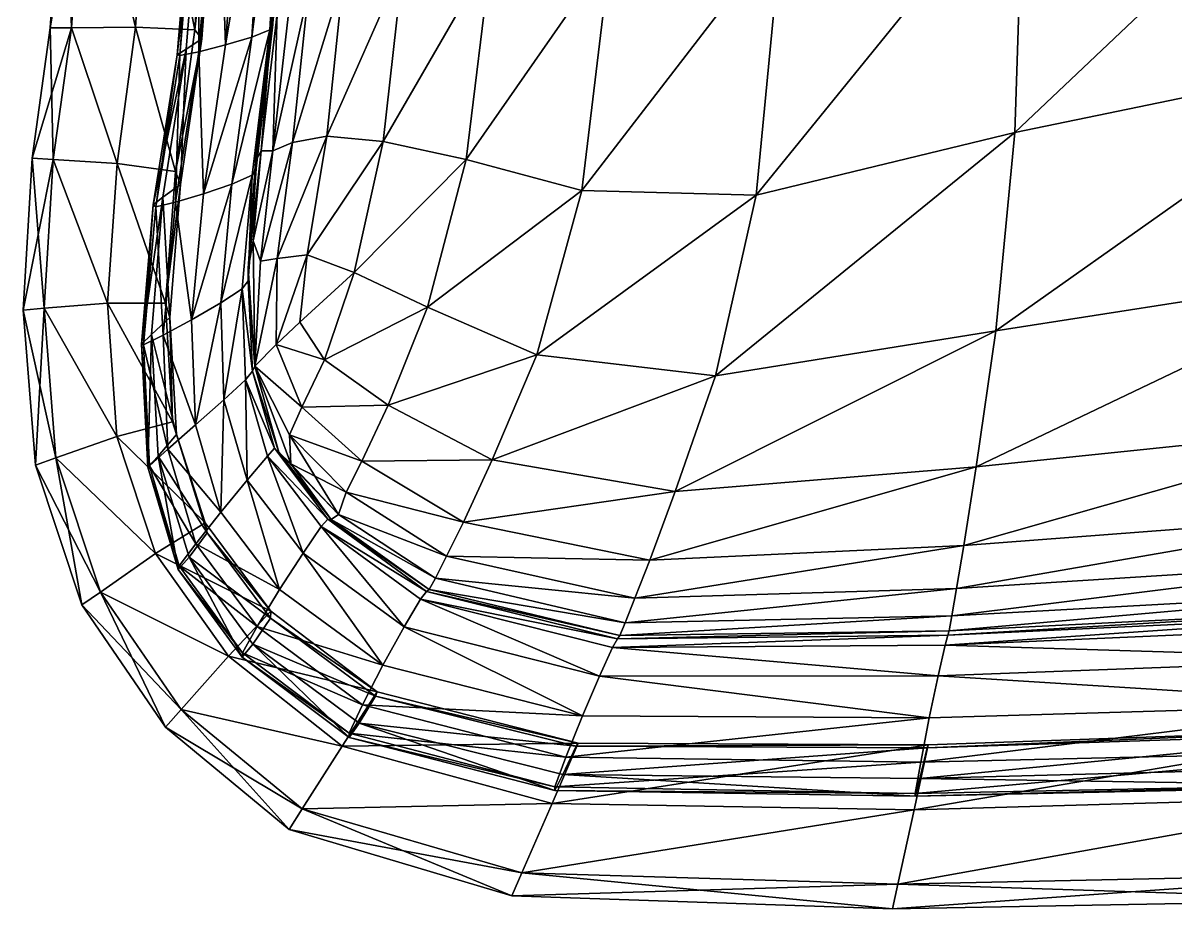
# Model space of a CAD drawing. Header units: centimetres. Extents: x -435 to 435, y -484 to 487.
# Drawn here: x -262.57 to -218.46, y -480.98 to -447.1 of the extents above; entities that cross this region are included whole.
import ezdxf

# ---------------------------------------------------------------- set-up
doc = ezdxf.new("R2010")
doc.units = ezdxf.units.CM
doc.layers.add('fabric', color=7, linetype='Continuous', true_color=0x58b11b)

msp = doc.modelspace()

# ---------------------------------------------------------------- meshes
at = {"layer": 'fabric', "color": 72, "true_color": 0x68bc00}
mesh = msp.add_polyface(dxfattribs=at)
corners = [(-251.644, -445.883, -29.131), (-250.309, -445.311, -28.215), (-249.935, -435.634, -27.531), (-252.375, -446.401, -29.745), (-251.245, -436.536, -28.443), (-251.928, -437.21, -29.035), (-253.008, -451.987, -30.582), (-252.262, -451.674, -29.921), (-250.948, -451.428, -28.979), (-248.025, -444.813, -26.586), (-248.796, -451.632, -27.534), (-244.662, -444.478, -24.785), (-245.609, -452.317, -25.99), (-244.174, -433.248, -23.85), (-247.617, -434.508, -25.804), (-240.091, -444.393, -23.353), (-241.186, -453.511, -24.751), (-233.552, -443.588, -22.208), (-239.489, -431.945, -22.256), (-252.366, -437.65, -29.802), (-252.842, -446.74, -30.471), (-249.935, -435.634, -144.394), (-250.309, -445.311, -143.71), (-251.644, -445.883, -142.794), (-252.262, -451.674, -142.004), (-250.948, -451.428, -142.946), (-253.008, -451.987, -141.343), (-252.374, -446.401, -142.18), (-251.245, -436.536, -143.482), (-251.928, -437.21, -142.89), (-248.025, -444.813, -145.339), (-248.796, -451.632, -144.391), (-247.617, -434.508, -146.121), (-244.174, -433.248, -148.075), (-244.662, -444.478, -147.14), (-245.609, -452.317, -145.935), (-240.091, -444.393, -148.572), (-241.186, -453.51, -147.174), (-239.489, -431.945, -149.669), (-233.552, -443.588, -149.718), (-252.842, -446.739, -141.454), (-252.366, -437.65, -142.123)]
mesh.append_faces([[corners[k] for k in face] for face in [(0, 1, 2), (3, 0, 4), (4, 5, 3), (0, 3, 6), (6, 7, 0), (1, 0, 7), (7, 8, 1), (9, 1, 8), (8, 10, 9), (11, 9, 10), (10, 12, 11), (9, 11, 13), (1, 9, 14), (15, 11, 12), (12, 16, 15), (17, 15, 16), (11, 15, 18), (19, 20, 3), (3, 5, 19), (21, 22, 23), (24, 23, 22), (22, 25, 24), (23, 24, 26), (26, 27, 23), (28, 23, 27), (27, 29, 28), (30, 31, 25), (25, 22, 30), (32, 30, 22), (33, 34, 30), (31, 30, 34), (34, 35, 31), (36, 37, 35), (35, 34, 36), (38, 36, 34), (37, 36, 39), (27, 40, 41), (41, 29, 27)]], dxfattribs={"vtx2": -1, "color": 72})
mesh = msp.add_polyface(dxfattribs=at)
corners = [(-191.067, -446.944, -21.834), (-210.481, -448.369, -22.374), (-210.301, -456.52, -24.623), (-190.521, -455.41, -24.237), (-210.223, -462.428, -26.559), (-225.347, -458.876, -25.095), (-224.629, -451.29, -22.998), (-226.107, -464.069, -26.924), (-191.752, -436.332, -19.725), (-210.84, -438.235, -20.457), (-224.288, -441.095, -21.263), (-190.116, -461.551, -26.283), (-210.172, -465.832, -27.541), (-226.579, -467.084, -27.859), (-226.856, -468.72, -28.456), (-210.14, -467.661, -28.165), (-227.036, -469.774, -29.274), (-210.12, -468.843, -29.029), (-227.14, -470.341, -29.703), (-210.112, -469.489, -29.5), (-227.291, -470.89, -28.192), (-210.135, -470.14, -28.002), (-210.115, -469.71, -28.943), (-227.188, -470.514, -29.133), (-210.223, -462.427, -145.366), (-210.301, -456.52, -147.302), (-190.521, -455.41, -147.688), (-210.481, -448.369, -149.551), (-191.067, -446.944, -150.091), (-225.347, -458.876, -146.831), (-224.629, -451.29, -148.927), (-226.107, -464.068, -145.001), (-210.84, -438.235, -151.468), (-191.752, -436.332, -152.2), (-224.288, -441.094, -150.662), (-210.172, -465.832, -144.384), (-190.116, -461.551, -145.643), (-226.579, -467.084, -144.067), (-226.856, -468.719, -143.469), (-210.14, -467.661, -143.76), (-227.036, -469.774, -142.651), (-210.12, -468.843, -142.896), (-210.112, -469.489, -142.425), (-227.14, -470.341, -142.222), (-210.115, -469.71, -142.982), (-227.188, -470.514, -142.792), (-210.135, -470.14, -143.923), (-227.291, -470.889, -143.734)]
mesh.append_faces([[corners[k] for k in face] for face in [(0, 1, 2), (3, 2, 4), (5, 2, 1), (1, 6, 5), (2, 5, 7), (7, 4, 2), (8, 9, 1), (9, 10, 6), (6, 1, 9), (11, 4, 12), (13, 12, 4), (4, 7, 13), (12, 13, 14), (14, 15, 12), (16, 17, 15), (15, 14, 16), (18, 19, 17), (20, 21, 22), (23, 22, 19), (24, 25, 26), (25, 27, 28), (29, 30, 27), (27, 25, 29), (31, 29, 25), (25, 24, 31), (27, 32, 33), (30, 34, 32), (32, 27, 30), (35, 24, 36), (37, 31, 24), (24, 35, 37), (38, 37, 35), (35, 39, 38), (40, 38, 39), (39, 41, 40), (41, 42, 43), (42, 44, 45), (44, 46, 47)]], dxfattribs={"vtx2": -1, "color": 72})
mesh = msp.add_polyface(dxfattribs=at)
corners = [(-253.821, -447.64, -28.579), (-253.124, -447.362, -29.309), (-252.61, -438.25, -28.692), (-253.24, -438.502, -27.974), (-254.82, -447.937, -28.451), (-254.582, -453.262, -29.261), (-253.806, -452.913, -29.985), (-252.842, -446.74, -30.471), (-253.454, -451.982, -31.185), (-253.008, -451.987, -30.582), (-252.375, -446.401, -29.745), (-252.366, -437.65, -29.802), (-252.56, -437.921, -30.183), (-253.052, -446.968, -30.802), (-253.67, -452.39, -31.457), (-253.006, -447.157, -30.233), (-252.512, -438.089, -29.621), (-253.644, -452.661, -30.887), (-253.821, -447.64, -143.346), (-253.24, -438.501, -143.951), (-252.61, -438.25, -143.233), (-253.124, -447.362, -142.616), (-254.582, -453.262, -142.664), (-253.806, -452.913, -141.94), (-254.82, -447.936, -143.474), (-252.842, -446.739, -141.454), (-252.374, -446.401, -142.18), (-253.008, -451.987, -141.343), (-253.454, -451.982, -140.741), (-253.052, -446.968, -141.123), (-253.67, -452.39, -140.468), (-252.56, -437.921, -141.742), (-252.366, -437.65, -142.123), (-253.006, -447.157, -141.692), (-252.512, -438.089, -142.304), (-253.644, -452.661, -141.038)]
mesh.append_faces([[corners[k] for k in face] for face in [(0, 1, 2), (2, 3, 0), (4, 0, 3), (1, 0, 5), (5, 6, 1), (7, 8, 9), (9, 10, 7), (7, 11, 12), (12, 13, 7), (8, 7, 13), (13, 14, 8), (15, 16, 2), (2, 1, 15), (17, 15, 1), (1, 6, 17), (15, 17, 14), (14, 13, 15), (16, 15, 13), (13, 12, 16), (18, 19, 20), (20, 21, 18), (22, 18, 21), (21, 23, 22), (19, 18, 24), (25, 26, 27), (27, 28, 25), (29, 25, 28), (28, 30, 29), (25, 29, 31), (31, 32, 25), (33, 21, 20), (20, 34, 33), (29, 33, 34), (34, 31, 29), (33, 29, 30), (30, 35, 33), (21, 33, 35), (35, 23, 21)]], dxfattribs={"vtx2": -1, "color": 72})
mesh = msp.add_polyface(dxfattribs=at)
corners = [(-257.704, -438.879, -41.076), (-258.262, -447.26, -41.36), (-255.996, -447.36, -36.668), (-255.407, -438.644, -36.177), (-260.159, -439.213, -55.521), (-260.709, -447.279, -55.591), (-255.128, -439.065, -28.792), (-255.843, -448.198, -29.334), (-254.82, -447.937, -28.451), (-254.16, -438.791, -27.872), (-255.82, -439.251, -30.352), (-256.565, -448.348, -30.863), (-253.24, -438.502, -27.974), (-255.727, -447.709, -34.912), (-256.327, -448.097, -34.208), (-255.593, -439.136, -33.696), (-255.065, -438.828, -34.374), (-255.91, -439.276, -32.171), (-256.666, -448.312, -32.673), (-258.262, -447.26, -130.565), (-260.709, -447.279, -116.334), (-260.159, -439.212, -116.404), (-257.704, -438.879, -130.85), (-255.996, -447.36, -135.257), (-255.407, -438.644, -135.749), (-255.843, -448.198, -142.591), (-256.565, -448.348, -141.062), (-255.82, -439.251, -141.573), (-255.128, -439.065, -143.133), (-254.82, -447.936, -143.474), (-254.16, -438.791, -144.053), (-253.24, -438.501, -143.951), (-255.065, -438.827, -137.551), (-255.727, -447.709, -137.014), (-255.593, -439.136, -138.229), (-256.327, -448.097, -137.717), (-256.666, -448.312, -139.252), (-255.91, -439.276, -139.754), (-261.525, -447.285, -85.963), (-260.977, -439.324, -85.963)]
mesh.append_faces([[corners[k] for k in face] for face in [(0, 1, 2), (2, 3, 0), (1, 0, 4), (4, 5, 1), (6, 7, 8), (8, 9, 6), (7, 6, 10), (10, 11, 7), (12, 9, 8), (13, 14, 15), (15, 16, 13), (2, 13, 16), (16, 3, 2), (17, 18, 11), (11, 10, 17), (18, 17, 15), (15, 14, 18), (19, 20, 21), (21, 22, 19), (23, 19, 22), (22, 24, 23), (25, 26, 27), (27, 28, 25), (29, 25, 28), (28, 30, 29), (29, 30, 31), (32, 33, 23), (23, 24, 32), (33, 32, 34), (34, 35, 33), (36, 35, 34), (34, 37, 36), (26, 36, 37), (37, 27, 26), (38, 5, 4), (4, 39, 38), (20, 38, 39), (39, 21, 20)]], dxfattribs={"vtx2": -1, "color": 72})
mesh = msp.add_polyface(dxfattribs=at)
corners = [(-236.076, -460.593, -25.713), (-225.347, -458.876, -25.095), (-224.629, -451.29, -22.998), (-234.526, -453.68, -23.77), (-237.623, -465.016, -27.435), (-226.107, -464.069, -26.924), (-224.288, -441.095, -21.263), (-233.552, -443.588, -22.208), (-241.186, -453.511, -24.751), (-238.588, -467.637, -28.338), (-226.579, -467.084, -27.859), (-239.16, -469.096, -28.922), (-226.856, -468.72, -28.456), (-239.529, -470.034, -29.69), (-227.036, -469.774, -29.274), (-239.737, -470.527, -30.068), (-227.14, -470.341, -29.703), (-210.12, -468.843, -29.029), (-210.115, -469.71, -28.943), (-227.188, -470.514, -29.133), (-227.291, -470.89, -28.192), (-210.112, -469.489, -29.5), (-239.827, -470.651, -29.484), (-225.347, -458.876, -146.831), (-226.107, -464.068, -145.001), (-237.623, -465.016, -144.49), (-236.076, -460.593, -146.213), (-224.629, -451.29, -148.927), (-234.526, -453.679, -148.155), (-224.288, -441.094, -150.662), (-233.552, -443.588, -149.718), (-241.186, -453.51, -147.174), (-226.579, -467.084, -144.067), (-226.856, -468.719, -143.469), (-239.16, -469.096, -143.003), (-238.588, -467.637, -143.587), (-227.14, -470.341, -142.222), (-227.036, -469.774, -142.651), (-210.12, -468.843, -142.896), (-239.737, -470.527, -141.857), (-239.529, -470.034, -142.235), (-227.188, -470.514, -142.792), (-239.827, -470.651, -142.442), (-210.112, -469.489, -142.425), (-227.291, -470.889, -143.734), (-210.115, -469.71, -142.982)]
mesh.append_faces([[corners[k] for k in face] for face in [(0, 1, 2), (2, 3, 0), (1, 0, 4), (4, 5, 1), (6, 7, 3), (3, 2, 6), (8, 3, 7), (9, 10, 5), (5, 4, 9), (10, 9, 11), (11, 12, 10), (13, 14, 12), (12, 11, 13), (14, 13, 15), (15, 16, 14), (17, 14, 16), (18, 19, 20), (21, 16, 19), (22, 19, 16), (23, 24, 25), (25, 26, 23), (27, 23, 26), (26, 28, 27), (29, 27, 28), (28, 30, 29), (30, 28, 31), (32, 33, 34), (34, 35, 32), (24, 32, 35), (35, 25, 24), (36, 37, 38), (37, 36, 39), (39, 40, 37), (33, 37, 40), (40, 34, 33), (36, 41, 42), (41, 36, 43), (44, 41, 45)]], dxfattribs={"vtx2": -1, "color": 72})
mesh = msp.add_polyface(dxfattribs=at)
corners = [(-258.262, -447.26, -41.36), (-258.969, -452.473, -41.701), (-256.735, -452.776, -37.254), (-255.996, -447.36, -36.668), (-260.709, -447.279, -55.591), (-261.409, -452.318, -55.681), (-255.843, -448.198, -29.334), (-256.739, -453.954, -29.984), (-255.664, -453.634, -29.124), (-254.82, -447.937, -28.451), (-256.565, -448.348, -30.863), (-257.489, -454.128, -31.495), (-253.821, -447.64, -28.579), (-254.582, -453.262, -29.261), (-255.727, -447.709, -34.912), (-256.541, -453.273, -35.573), (-256.327, -448.097, -34.208), (-257.217, -453.766, -34.858), (-256.666, -448.312, -32.673), (-257.59, -454.058, -33.309), (-258.262, -447.26, -130.565), (-255.996, -447.36, -135.257), (-256.735, -452.776, -134.672), (-258.969, -452.473, -130.225), (-260.709, -447.279, -116.334), (-261.409, -452.318, -116.244), (-255.843, -448.198, -142.591), (-254.82, -447.936, -143.474), (-255.664, -453.634, -142.801), (-256.739, -453.954, -141.941), (-256.565, -448.348, -141.062), (-257.489, -454.127, -140.43), (-253.821, -447.64, -143.346), (-254.582, -453.262, -142.664), (-255.727, -447.709, -137.014), (-256.541, -453.273, -136.352), (-256.327, -448.097, -137.717), (-257.217, -453.766, -137.067), (-256.666, -448.312, -139.252), (-257.59, -454.058, -138.616), (-261.525, -447.285, -85.963), (-262.222, -452.266, -85.963)]
mesh.append_faces([[corners[k] for k in face] for face in [(0, 1, 2), (2, 3, 0), (1, 0, 4), (4, 5, 1), (6, 7, 8), (8, 9, 6), (7, 6, 10), (10, 11, 7), (12, 9, 8), (8, 13, 12), (14, 3, 2), (2, 15, 14), (16, 14, 15), (15, 17, 16), (11, 10, 18), (19, 18, 16), (16, 17, 19), (20, 21, 22), (22, 23, 20), (24, 20, 23), (23, 25, 24), (26, 27, 28), (28, 29, 26), (30, 26, 29), (29, 31, 30), (32, 33, 28), (28, 27, 32), (34, 35, 22), (22, 21, 34), (35, 34, 36), (36, 37, 35), (38, 30, 31), (36, 38, 39), (39, 37, 36), (40, 24, 25), (25, 41, 40), (4, 40, 41), (41, 5, 4)]], dxfattribs={"vtx2": -1, "color": 72})
mesh = msp.add_polyface(dxfattribs=at)
corners = [(-258.969, -452.473, -41.701), (-259.334, -457.814, -42.03), (-257.122, -457.819, -37.819), (-256.735, -452.776, -37.254), (-261.409, -452.318, -55.681), (-261.759, -458.01, -55.776), (-256.119, -458.447, -29.748), (-255.664, -453.634, -29.124), (-256.739, -453.954, -29.984), (-257.208, -459.035, -30.617), (-257.489, -454.128, -31.495), (-255.007, -457.807, -29.862), (-254.183, -457.264, -30.548), (-253.806, -452.913, -29.985), (-254.582, -453.262, -29.261), (-256.951, -458.356, -36.24), (-257.649, -459.013, -35.543), (-257.217, -453.766, -34.858), (-256.541, -453.273, -35.573), (-257.954, -459.402, -32.137), (-257.59, -454.058, -33.309), (-258.042, -459.378, -33.977), (-256.666, -448.312, -32.673), (-259.334, -457.814, -129.896), (-261.759, -458.01, -116.149), (-261.409, -452.318, -116.244), (-258.969, -452.473, -130.225), (-257.122, -457.819, -134.106), (-256.735, -452.776, -134.672), (-257.489, -454.127, -140.43), (-256.739, -453.954, -141.941), (-257.208, -459.035, -141.308), (-255.664, -453.634, -142.801), (-256.119, -458.447, -142.177), (-255.007, -457.807, -142.064), (-254.582, -453.262, -142.664), (-253.806, -452.913, -141.94), (-254.183, -457.264, -141.377), (-256.541, -453.273, -136.352), (-256.951, -458.356, -135.685), (-257.217, -453.766, -137.067), (-257.649, -459.013, -136.382), (-257.59, -454.058, -138.616), (-258.042, -459.378, -137.948), (-257.954, -459.402, -139.788), (-256.666, -448.312, -139.252), (-262.567, -458.075, -85.963), (-262.222, -452.266, -85.963)]
mesh.append_faces([[corners[k] for k in face] for face in [(0, 1, 2), (2, 3, 0), (1, 0, 4), (4, 5, 1), (6, 7, 8), (9, 8, 10), (11, 12, 13), (13, 14, 11), (6, 11, 14), (14, 7, 6), (15, 16, 17), (17, 18, 15), (2, 15, 18), (18, 3, 2), (19, 10, 20), (21, 20, 17), (22, 20, 10), (23, 24, 25), (25, 26, 23), (27, 23, 26), (26, 28, 27), (29, 30, 31), (30, 32, 33), (34, 35, 36), (36, 37, 34), (35, 34, 33), (33, 32, 35), (38, 39, 27), (27, 28, 38), (39, 38, 40), (40, 41, 39), (40, 42, 43), (42, 29, 44), (29, 42, 45), (46, 5, 4), (4, 47, 46), (24, 46, 47), (47, 25, 24)]], dxfattribs={"vtx2": -1, "color": 72})
mesh = msp.add_polyface(dxfattribs=at)
corners = [(-252.843, -456.104, -30.685), (-251.696, -455.971, -29.689), (-250.948, -451.428, -28.979), (-252.262, -451.674, -29.921), (-252.889, -459.399, -31.051), (-251.983, -458.541, -30.191), (-249.903, -456.641, -28.6), (-251.039, -459.98, -29.674), (-247.096, -457.963, -27.516), (-248.601, -461.711, -28.943), (-245.609, -452.317, -25.99), (-248.796, -451.632, -27.534), (-242.906, -459.784, -26.537), (-236.076, -460.593, -25.713), (-234.526, -453.68, -23.77), (-241.186, -453.511, -24.751), (-251.902, -461.789, -30.649), (-252.843, -456.103, -141.241), (-252.262, -451.674, -142.004), (-250.948, -451.428, -142.946), (-251.696, -455.971, -142.236), (-252.889, -459.399, -140.875), (-251.983, -458.541, -141.734), (-249.903, -456.641, -143.325), (-251.039, -459.98, -142.251), (-248.796, -451.632, -144.391), (-245.609, -452.317, -145.935), (-247.096, -457.963, -144.409), (-248.601, -461.711, -142.982), (-242.906, -459.784, -145.389), (-241.186, -453.51, -147.174), (-234.526, -453.679, -148.155), (-236.076, -460.593, -146.213), (-251.902, -461.789, -141.276)]
mesh.append_faces([[corners[k] for k in face] for face in [(0, 1, 2), (2, 3, 0), (4, 5, 1), (6, 1, 5), (5, 7, 6), (8, 6, 7), (7, 9, 8), (6, 8, 10), (10, 11, 6), (1, 6, 11), (11, 2, 1), (12, 8, 9), (12, 13, 14), (14, 15, 12), (8, 12, 15), (15, 10, 8), (4, 16, 7), (7, 5, 4), (17, 18, 19), (19, 20, 17), (21, 17, 20), (20, 22, 21), (23, 24, 22), (22, 20, 23), (25, 23, 20), (20, 19, 25), (23, 25, 26), (26, 27, 23), (24, 23, 27), (27, 28, 24), (28, 27, 29), (30, 29, 27), (27, 26, 30), (29, 30, 31), (31, 32, 29), (24, 33, 21), (21, 22, 24), (33, 24, 28)]], dxfattribs={"vtx2": -1, "color": 72})
mesh = msp.add_polyface(dxfattribs=at)
corners = [(-253.487, -456.204, -31.423), (-252.843, -456.104, -30.685), (-252.262, -451.674, -29.921), (-253.008, -451.987, -30.582), (-253.699, -460.217, -32.174), (-252.889, -459.399, -31.051), (-251.696, -455.971, -29.689), (-253.769, -455.435, -31.743), (-253.454, -451.982, -31.185), (-253.951, -456.494, -31.953), (-253.67, -452.39, -31.457), (-251.902, -461.789, -30.649), (-253.96, -456.965, -31.4), (-253.644, -452.661, -30.887), (-253.806, -452.913, -29.985), (-254.183, -457.264, -30.548), (-253.783, -460.417, -31.596), (-252.843, -456.103, -141.241), (-252.889, -459.399, -140.875), (-253.699, -460.217, -139.751), (-253.487, -456.203, -140.502), (-252.262, -451.674, -142.004), (-253.008, -451.987, -141.343), (-253.769, -455.434, -140.182), (-253.951, -456.494, -139.973), (-253.454, -451.982, -140.741), (-253.67, -452.39, -140.468), (-251.902, -461.789, -141.276), (-253.96, -456.965, -140.525), (-254.183, -457.264, -141.377), (-253.806, -452.913, -141.94), (-253.644, -452.661, -141.038), (-253.783, -460.416, -140.33), (-254.054, -460.74, -141.15)]
mesh.append_faces([[corners[k] for k in face] for face in [(0, 1, 2), (2, 3, 0), (1, 0, 4), (4, 5, 1), (6, 1, 5), (7, 0, 3), (3, 8, 7), (9, 7, 8), (8, 10, 9), (7, 9, 4), (4, 0, 7), (11, 5, 4), (12, 13, 14), (14, 15, 12), (16, 12, 15), (12, 16, 4), (4, 9, 12), (13, 12, 9), (9, 10, 13), (17, 18, 19), (19, 20, 17), (21, 17, 20), (20, 22, 21), (23, 20, 19), (19, 24, 23), (25, 23, 24), (24, 26, 25), (23, 25, 22), (22, 20, 23), (19, 18, 27), (28, 29, 30), (30, 31, 28), (24, 28, 31), (31, 26, 24), (28, 24, 19), (19, 32, 28), (29, 28, 32), (32, 33, 29)]], dxfattribs={"vtx2": -1, "color": 72})
mesh = msp.add_polyface(dxfattribs=at)
corners = [(-259.334, -457.814, -42.03), (-258.973, -462.912, -42.202), (-256.847, -462.346, -38.109), (-257.122, -457.819, -37.819), (-261.759, -458.01, -55.776), (-255.97, -462.472, -30.037), (-256.119, -458.447, -29.748), (-257.208, -459.035, -30.617), (-256.739, -453.954, -29.984), (-257.489, -454.128, -31.495), (-257.954, -459.402, -32.137), (-257.022, -463.402, -30.922), (-255.007, -457.807, -29.862), (-254.882, -461.505, -30.122), (-254.183, -457.264, -30.548), (-254.055, -460.74, -30.775), (-256.951, -458.356, -36.24), (-257.649, -459.013, -35.543), (-256.698, -462.838, -36.592), (-257.734, -464.028, -32.458), (-258.042, -459.378, -33.977), (-257.59, -454.058, -33.309), (-257.217, -453.766, -34.858), (-257.797, -464.085, -34.327), (-253.783, -460.417, -31.596), (-259.334, -457.814, -129.896), (-257.122, -457.819, -134.106), (-256.847, -462.346, -133.816), (-258.973, -462.912, -129.723), (-261.759, -458.01, -116.149), (-257.208, -459.035, -141.308), (-256.119, -458.447, -142.177), (-255.97, -462.472, -141.888), (-257.954, -459.402, -139.788), (-257.022, -463.401, -141.003), (-257.489, -454.127, -140.43), (-256.739, -453.954, -141.941), (-254.882, -461.505, -141.803), (-255.007, -457.807, -142.064), (-254.183, -457.264, -141.377), (-254.054, -460.74, -141.15), (-256.951, -458.356, -135.685), (-256.698, -462.838, -135.334), (-257.649, -459.013, -136.382), (-258.042, -459.378, -137.948), (-257.734, -464.028, -139.467), (-257.797, -464.085, -137.598), (-257.217, -453.766, -137.067), (-257.59, -454.058, -138.616), (-262.567, -458.075, -85.963), (-261.309, -463.732, -116.093), (-262.087, -464.006, -85.963)]
mesh.append_faces([[corners[k] for k in face] for face in [(0, 1, 2), (2, 3, 0), (1, 0, 4), (5, 6, 7), (8, 7, 6), (9, 10, 7), (11, 7, 10), (12, 6, 5), (5, 13, 12), (14, 12, 13), (13, 15, 14), (16, 3, 2), (17, 16, 18), (19, 10, 20), (21, 20, 10), (22, 17, 20), (23, 20, 17), (14, 15, 24), (25, 26, 27), (27, 28, 25), (29, 25, 28), (30, 31, 32), (33, 30, 34), (30, 33, 35), (31, 30, 36), (37, 38, 39), (39, 40, 37), (38, 37, 32), (32, 31, 38), (27, 26, 41), (42, 41, 43), (44, 33, 45), (43, 44, 46), (44, 43, 47), (33, 44, 48), (49, 29, 50), (4, 49, 51)]], dxfattribs={"vtx2": -1, "color": 72})
mesh = msp.add_polyface(dxfattribs=at)
corners = [(-261.759, -458.01, -55.776), (-261.309, -463.732, -55.832), (-258.973, -462.912, -42.202), (-257.501, -467.391, -42.074), (-255.601, -466.213, -37.871), (-256.847, -462.346, -38.109), (-257.208, -459.035, -30.617), (-257.022, -463.402, -30.922), (-255.97, -462.472, -30.037), (-257.954, -459.402, -32.137), (-257.734, -464.028, -32.458), (-255.959, -467.017, -30.588), (-254.996, -465.808, -29.704), (-257.392, -463.66, -35.91), (-256.698, -462.838, -36.592), (-255.523, -466.598, -36.306), (-256.951, -458.356, -36.24), (-257.649, -459.013, -35.543), (-258.042, -459.378, -33.977), (-257.797, -464.085, -34.327), (-256.598, -467.862, -32.126), (-256.629, -467.992, -34.007), (-258.973, -462.912, -129.723), (-261.309, -463.732, -116.093), (-261.759, -458.01, -116.149), (-257.501, -467.391, -129.852), (-255.601, -466.213, -134.055), (-256.847, -462.346, -133.816), (-255.97, -462.472, -141.888), (-257.022, -463.401, -141.003), (-257.208, -459.035, -141.308), (-257.734, -464.028, -139.467), (-257.954, -459.402, -139.788), (-255.959, -467.017, -141.337), (-254.996, -465.807, -142.221), (-256.698, -462.838, -135.334), (-255.523, -466.598, -135.619), (-257.392, -463.66, -136.015), (-256.951, -458.356, -135.685), (-257.649, -459.013, -136.382), (-257.797, -464.085, -137.598), (-258.042, -459.378, -137.948), (-256.628, -467.992, -137.918), (-256.598, -467.862, -139.799), (-262.087, -464.006, -85.963), (-262.567, -458.075, -85.963), (-260.312, -469.35, -85.963), (-259.609, -468.86, -116.118)]
mesh.append_faces([[corners[k] for k in face] for face in [(0, 1, 2), (2, 3, 4), (4, 5, 2), (3, 2, 1), (6, 7, 8), (9, 10, 7), (7, 11, 12), (12, 8, 7), (11, 7, 10), (13, 14, 15), (14, 5, 4), (5, 14, 16), (14, 13, 17), (18, 19, 10), (17, 13, 19), (20, 10, 19), (21, 19, 13), (22, 23, 24), (23, 22, 25), (26, 25, 22), (22, 27, 26), (28, 29, 30), (29, 31, 32), (31, 29, 33), (34, 33, 29), (29, 28, 34), (26, 27, 35), (36, 35, 37), (38, 35, 27), (39, 37, 35), (31, 40, 41), (40, 37, 39), (37, 40, 42), (40, 31, 43), (23, 44, 45), (44, 1, 0), (1, 44, 46), (44, 23, 47)]], dxfattribs={"vtx2": -1, "color": 72})
mesh = msp.add_polyface(dxfattribs=at)
corners = [(-252.776, -463.513, -31.866), (-250.785, -466.08, -31.32), (-250.5, -465.897, -31.064), (-252.328, -463.952, -31.653), (-250.203, -465.037, -30.485), (-246.792, -468.333, -30.348), (-247.029, -468.762, -30.664), (-246.371, -467.494, -29.635), (-247.991, -470.188, -28.44), (-247.366, -469.13, -29.127), (-251.16, -466.357, -29.805), (-251.857, -467.372, -29.126), (-248.799, -471.656, -28.358), (-252.754, -468.765, -29.045), (-249.603, -463.856, -29.856), (-251.902, -461.789, -30.649), (-252.371, -462.851, -31.363), (-248.601, -461.711, -28.943), (-251.039, -459.98, -29.674), (-245.714, -466.183, -29.044), (-247.133, -468.841, -30.063), (-250.904, -466.079, -30.718), (-252.371, -462.851, -140.562), (-250.203, -465.037, -141.44), (-250.5, -465.897, -140.861), (-252.328, -463.951, -140.272), (-250.785, -466.08, -140.605), (-246.792, -468.333, -141.577), (-247.029, -468.762, -141.261), (-246.371, -467.494, -142.29), (-247.991, -470.188, -143.486), (-251.857, -467.372, -142.799), (-251.16, -466.356, -142.12), (-247.366, -469.129, -142.798), (-248.799, -471.656, -143.568), (-252.754, -468.765, -142.88), (-248.601, -461.711, -142.982), (-249.603, -463.856, -142.07), (-251.902, -461.789, -141.276), (-245.714, -466.183, -142.881), (-250.904, -466.079, -141.207), (-252.943, -463.363, -140.626), (-247.133, -468.841, -141.863)]
mesh.append_faces([[corners[k] for k in face] for face in [(0, 1, 2), (3, 2, 4), (5, 2, 1), (1, 6, 5), (2, 5, 7), (7, 4, 2), (8, 9, 10), (10, 11, 8), (12, 8, 11), (11, 13, 12), (14, 15, 16), (16, 4, 14), (15, 14, 17), (17, 18, 15), (19, 14, 4), (20, 21, 10), (10, 9, 20), (21, 20, 6), (6, 1, 21), (22, 23, 24), (25, 24, 26), (27, 28, 26), (26, 24, 27), (29, 27, 24), (24, 23, 29), (30, 31, 32), (32, 33, 30), (31, 30, 34), (34, 35, 31), (36, 37, 38), (22, 38, 37), (37, 23, 22), (23, 37, 39), (26, 40, 41), (42, 33, 32), (32, 40, 42), (28, 42, 40), (40, 26, 28)]], dxfattribs={"vtx2": -1, "color": 72})
mesh = msp.add_polyface(dxfattribs=at)
corners = [(-248.601, -461.711, -28.943), (-244.624, -463.81, -28.153), (-242.906, -459.784, -26.537), (-236.076, -460.593, -25.713), (-237.623, -465.016, -27.435), (-239.529, -470.034, -29.69), (-246.792, -468.333, -30.348), (-247.029, -468.762, -30.664), (-239.737, -470.527, -30.068), (-239.16, -469.096, -28.922), (-246.371, -467.494, -29.635), (-247.366, -469.13, -29.127), (-247.991, -470.188, -28.44), (-240.517, -472.073, -27.855), (-250.203, -465.037, -30.485), (-245.714, -466.183, -29.044), (-238.588, -467.637, -28.338), (-249.603, -463.856, -29.856), (-239.827, -470.651, -29.484), (-247.133, -468.841, -30.063), (-240.016, -470.976, -28.544), (-242.906, -459.784, -145.389), (-244.624, -463.81, -143.772), (-248.601, -461.711, -142.982), (-236.076, -460.593, -146.213), (-237.623, -465.016, -144.49), (-246.792, -468.333, -141.577), (-246.371, -467.494, -142.29), (-239.16, -469.096, -143.003), (-239.529, -470.034, -142.235), (-247.029, -468.762, -141.261), (-239.737, -470.527, -141.857), (-240.517, -472.073, -144.071), (-247.991, -470.188, -143.486), (-247.366, -469.129, -142.798), (-245.714, -466.183, -142.881), (-250.203, -465.037, -141.44), (-249.603, -463.856, -142.07), (-238.588, -467.637, -143.587), (-247.133, -468.841, -141.863), (-239.827, -470.651, -142.442), (-240.016, -470.976, -143.381)]
mesh.append_faces([[corners[k] for k in face] for face in [(0, 1, 2), (3, 2, 1), (1, 4, 3), (5, 6, 7), (7, 8, 5), (6, 5, 9), (9, 10, 6), (11, 12, 13), (14, 10, 15), (16, 15, 10), (10, 9, 16), (15, 16, 4), (4, 1, 15), (17, 15, 1), (1, 0, 17), (18, 19, 11), (11, 20, 18), (19, 18, 8), (8, 7, 19), (21, 22, 23), (22, 21, 24), (24, 25, 22), (26, 27, 28), (28, 29, 26), (30, 26, 29), (29, 31, 30), (32, 33, 34), (35, 27, 36), (22, 35, 37), (37, 23, 22), (35, 22, 25), (25, 38, 35), (27, 35, 38), (38, 28, 27), (39, 30, 31), (31, 40, 39), (34, 39, 40), (40, 41, 34)]], dxfattribs={"vtx2": -1, "color": 72})
mesh = msp.add_polyface(dxfattribs=at)
corners = [(-252.328, -463.952, -31.653), (-252.371, -462.851, -31.363), (-253.699, -460.217, -32.174), (-252.776, -463.513, -31.866), (-250.5, -465.897, -31.064), (-250.203, -465.037, -30.485), (-253.993, -464.585, -29.782), (-253.218, -463.665, -30.441), (-254.055, -460.74, -30.775), (-254.882, -461.505, -30.122), (-254.996, -465.808, -29.704), (-255.97, -462.472, -30.037), (-251.857, -467.372, -29.126), (-255.601, -466.213, -37.871), (-255.523, -466.598, -36.306), (-256.698, -462.838, -36.592), (-251.902, -461.789, -30.649), (-252.943, -463.363, -31.299), (-253.783, -460.417, -31.596), (-250.904, -466.079, -30.718), (-251.16, -466.357, -29.805), (-250.785, -466.08, -31.32), (-252.328, -463.951, -140.272), (-252.776, -463.513, -140.059), (-253.699, -460.217, -139.751), (-252.371, -462.851, -140.562), (-250.5, -465.897, -140.861), (-250.785, -466.08, -140.605), (-253.993, -464.585, -142.143), (-254.882, -461.505, -141.803), (-254.054, -460.74, -141.15), (-253.218, -463.665, -141.485), (-251.857, -467.372, -142.799), (-251.16, -466.356, -142.12), (-254.996, -465.807, -142.221), (-255.97, -462.472, -141.888), (-256.698, -462.838, -135.334), (-255.523, -466.598, -135.619), (-255.601, -466.213, -134.055), (-251.902, -461.789, -141.276), (-252.943, -463.363, -140.626), (-253.783, -460.416, -140.33), (-250.904, -466.079, -141.207)]
mesh.append_faces([[corners[k] for k in face] for face in [(0, 1, 2), (2, 3, 0), (4, 0, 3), (5, 1, 0), (6, 7, 8), (8, 9, 6), (10, 6, 9), (9, 11, 10), (7, 6, 12), (13, 14, 15), (2, 1, 16), (17, 18, 8), (8, 7, 17), (19, 17, 7), (7, 20, 19), (17, 19, 21), (21, 3, 17), (18, 17, 3), (3, 2, 18), (22, 23, 24), (24, 25, 22), (26, 22, 25), (27, 23, 22), (28, 29, 30), (30, 31, 28), (32, 28, 31), (31, 33, 32), (29, 28, 34), (34, 35, 29), (36, 37, 38), (39, 25, 24), (40, 31, 30), (30, 41, 40), (23, 40, 41), (41, 24, 23), (40, 23, 27), (31, 40, 42), (42, 33, 31)]], dxfattribs={"vtx2": -1, "color": 72})
mesh = msp.add_polyface(dxfattribs=at)
corners = [(-253.091, -469.597, -37.337), (-255.601, -466.213, -37.871), (-257.501, -467.391, -42.074), (-261.309, -463.732, -55.832), (-259.609, -468.86, -55.807), (-254.702, -471.315, -41.771), (-255.959, -467.017, -30.588), (-253.614, -470.175, -29.924), (-252.754, -468.765, -29.045), (-254.996, -465.808, -29.704), (-257.734, -464.028, -32.458), (-256.598, -467.862, -32.126), (-253.993, -464.585, -29.782), (-251.857, -467.372, -29.126), (-251.16, -466.357, -29.805), (-253.218, -463.665, -30.441), (-255.523, -466.598, -36.306), (-253.095, -469.858, -35.685), (-256.215, -467.529, -35.609), (-257.392, -463.66, -35.91), (-254.176, -471.179, -31.461), (-256.629, -467.992, -34.007), (-257.797, -464.085, -34.327), (-254.18, -471.352, -33.354), (-257.501, -467.391, -129.852), (-255.601, -466.213, -134.055), (-253.091, -469.597, -134.588), (-259.609, -468.86, -116.118), (-254.702, -471.315, -130.154), (-261.309, -463.732, -116.093), (-255.959, -467.017, -141.337), (-254.996, -465.807, -142.221), (-252.754, -468.765, -142.88), (-253.614, -470.175, -142.001), (-256.598, -467.862, -139.799), (-257.734, -464.028, -139.467), (-253.993, -464.585, -142.143), (-251.857, -467.372, -142.799), (-255.523, -466.598, -135.619), (-253.095, -469.858, -136.24), (-257.392, -463.66, -136.015), (-256.215, -467.529, -136.316), (-253.771, -470.857, -136.953), (-256.628, -467.992, -137.918), (-254.176, -471.179, -140.464), (-254.18, -471.352, -138.571), (-257.797, -464.085, -137.598), (-260.312, -469.35, -85.963), (-262.087, -464.006, -85.963)]
mesh.append_faces([[corners[k] for k in face] for face in [(0, 1, 2), (3, 4, 2), (5, 2, 4), (6, 7, 8), (8, 9, 6), (10, 11, 6), (7, 6, 11), (12, 9, 8), (8, 13, 12), (13, 14, 15), (16, 1, 0), (0, 17, 16), (18, 16, 17), (16, 18, 19), (20, 11, 21), (22, 21, 11), (19, 18, 21), (23, 21, 18), (24, 25, 26), (27, 24, 28), (24, 27, 29), (30, 31, 32), (32, 33, 30), (34, 30, 33), (30, 34, 35), (36, 37, 32), (32, 31, 36), (38, 39, 26), (26, 25, 38), (40, 41, 38), (39, 38, 41), (41, 42, 39), (43, 34, 44), (41, 43, 45), (43, 41, 40), (34, 43, 46), (47, 4, 3), (27, 47, 48)]], dxfattribs={"vtx2": -1, "color": 72})
mesh = msp.add_polyface(dxfattribs=at)
corners = [(-257.501, -467.391, -42.074), (-254.702, -471.315, -41.771), (-253.091, -469.597, -37.337), (-259.609, -468.86, -55.807), (-256.516, -473.346, -55.732), (-249.024, -472.674, -36.743), (-250.359, -474.748, -41.423), (-251.883, -477.144, -55.64), (-256.598, -467.862, -32.126), (-254.176, -471.179, -31.461), (-253.614, -470.175, -29.924), (-248.799, -471.656, -28.358), (-252.754, -468.765, -29.045), (-249.583, -473.173, -29.239), (-253.771, -470.857, -34.972), (-253.095, -469.858, -35.685), (-249.082, -472.841, -35.029), (-256.215, -467.529, -35.609), (-256.629, -467.992, -34.007), (-254.18, -471.352, -33.354), (-250.096, -474.255, -30.786), (-250.095, -474.421, -32.701), (-253.091, -469.597, -134.588), (-254.702, -471.315, -130.154), (-257.501, -467.391, -129.852), (-256.516, -473.346, -116.193), (-259.609, -468.86, -116.118), (-250.359, -474.748, -130.502), (-251.883, -477.144, -116.285), (-249.023, -472.674, -135.183), (-253.614, -470.175, -142.001), (-254.176, -471.179, -140.464), (-256.598, -467.862, -139.799), (-249.583, -473.172, -142.686), (-252.754, -468.765, -142.88), (-248.799, -471.656, -143.568), (-253.095, -469.858, -136.24), (-249.082, -472.841, -136.896), (-253.771, -470.857, -136.953), (-254.18, -471.352, -138.571), (-256.628, -467.992, -137.918), (-256.215, -467.529, -136.316), (-250.095, -474.421, -139.224), (-250.096, -474.255, -141.139), (-260.312, -469.35, -85.963), (-257.12, -474.023, -85.963), (-252.391, -477.942, -85.963)]
mesh.append_faces([[corners[k] for k in face] for face in [(0, 1, 2), (3, 4, 1), (5, 2, 1), (6, 1, 4), (4, 7, 6), (8, 9, 10), (11, 12, 10), (13, 10, 9), (14, 15, 16), (15, 2, 5), (15, 14, 17), (18, 19, 9), (17, 14, 19), (20, 9, 19), (21, 19, 14), (22, 23, 24), (23, 25, 26), (27, 28, 25), (25, 23, 27), (23, 22, 29), (30, 31, 32), (31, 30, 33), (30, 34, 35), (29, 22, 36), (37, 36, 38), (31, 39, 40), (39, 38, 41), (38, 39, 42), (39, 31, 43), (44, 26, 25), (25, 45, 44), (3, 44, 45), (45, 4, 3), (46, 7, 4), (4, 45, 46), (28, 46, 45), (45, 25, 28)]], dxfattribs={"vtx2": -1, "color": 72})
mesh = msp.add_polyface(dxfattribs=at)
corners = [(-250.359, -474.748, -41.423), (-242.331, -476.952, -41.114), (-241.33, -474.644, -36.224), (-227.942, -474.704, -35.919), (-228.479, -477.19, -40.931), (-243.486, -479.592, -55.556), (-249.583, -473.173, -29.239), (-241.807, -475.18, -28.664), (-241.168, -473.59, -27.775), (-250.096, -474.255, -30.786), (-242.228, -476.309, -30.226), (-227.898, -473.676, -27.433), (-228.228, -475.368, -28.332), (-240.517, -472.073, -27.855), (-247.991, -470.188, -28.44), (-240.016, -470.976, -28.544), (-247.366, -469.13, -29.127), (-241.917, -475.843, -33.807), (-241.405, -474.758, -34.474), (-227.984, -474.82, -34.155), (-249.082, -472.841, -35.029), (-249.713, -473.88, -34.332), (-250.095, -474.421, -32.701), (-242.228, -476.445, -32.166), (-228.441, -476.559, -29.907), (-228.433, -476.668, -31.865), (-241.33, -474.644, -135.701), (-242.331, -476.952, -130.811), (-250.359, -474.748, -130.502), (-243.486, -479.592, -116.369), (-228.479, -477.19, -130.994), (-227.942, -474.704, -136.006), (-241.168, -473.59, -144.15), (-241.807, -475.18, -143.261), (-249.583, -473.172, -142.686), (-242.228, -476.309, -141.699), (-250.096, -474.255, -141.139), (-228.228, -475.368, -143.594), (-227.898, -473.676, -144.492), (-247.366, -469.129, -142.798), (-240.016, -470.976, -143.381), (-240.517, -472.073, -144.071), (-247.991, -470.188, -143.486), (-241.405, -474.758, -137.451), (-227.984, -474.82, -137.77), (-241.917, -475.843, -138.118), (-249.082, -472.841, -136.896), (-249.713, -473.88, -137.593), (-242.228, -476.444, -139.76), (-250.095, -474.421, -139.224), (-228.433, -476.668, -140.06), (-228.441, -476.559, -142.018), (-243.871, -480.472, -85.963), (-229.304, -480.978, -85.963), (-229.098, -480.031, -116.418)]
mesh.append_faces([[corners[k] for k in face] for face in [(0, 1, 2), (3, 2, 1), (4, 1, 5), (6, 7, 8), (9, 10, 7), (11, 8, 7), (12, 7, 10), (8, 13, 14), (13, 15, 16), (13, 8, 11), (17, 18, 19), (18, 2, 3), (2, 18, 20), (18, 17, 21), (22, 23, 10), (21, 17, 23), (24, 10, 23), (25, 23, 17), (26, 27, 28), (29, 27, 30), (27, 26, 31), (32, 33, 34), (33, 35, 36), (35, 33, 37), (33, 32, 38), (39, 40, 41), (42, 41, 32), (38, 32, 41), (31, 26, 43), (44, 43, 45), (46, 43, 26), (47, 45, 43), (35, 48, 49), (48, 45, 47), (45, 48, 50), (48, 35, 51), (5, 52, 53), (52, 29, 54)]], dxfattribs={"vtx2": -1, "color": 72})
mesh = msp.add_polyface(dxfattribs=at)
corners = [(-241.33, -474.644, -36.224), (-249.024, -472.674, -36.743), (-250.359, -474.748, -41.423), (-254.702, -471.315, -41.771), (-242.331, -476.952, -41.114), (-251.883, -477.144, -55.64), (-243.486, -479.592, -55.556), (-241.168, -473.59, -27.775), (-248.799, -471.656, -28.358), (-249.583, -473.173, -29.239), (-253.614, -470.175, -29.924), (-254.176, -471.179, -31.461), (-250.096, -474.255, -30.786), (-241.807, -475.18, -28.664), (-247.991, -470.188, -28.44), (-249.082, -472.841, -35.029), (-249.713, -473.88, -34.332), (-241.405, -474.758, -34.474), (-253.771, -470.857, -34.972), (-253.095, -469.858, -35.685), (-242.228, -476.309, -30.226), (-250.095, -474.421, -32.701), (-254.18, -471.352, -33.354), (-242.228, -476.445, -32.166), (-250.359, -474.748, -130.502), (-249.023, -472.674, -135.183), (-241.33, -474.644, -135.701), (-251.883, -477.144, -116.285), (-242.331, -476.952, -130.811), (-243.486, -479.592, -116.369), (-254.702, -471.315, -130.154), (-249.583, -473.172, -142.686), (-248.799, -471.656, -143.568), (-241.168, -473.59, -144.15), (-250.096, -474.255, -141.139), (-241.807, -475.18, -143.261), (-254.176, -471.179, -140.464), (-253.614, -470.175, -142.001), (-247.991, -470.188, -143.486), (-249.082, -472.841, -136.896), (-253.095, -469.858, -136.24), (-253.771, -470.857, -136.953), (-249.713, -473.88, -137.593), (-241.405, -474.758, -137.451), (-250.095, -474.421, -139.224), (-242.228, -476.309, -141.699), (-242.228, -476.444, -139.76), (-254.18, -471.352, -138.571), (-252.391, -477.942, -85.963), (-243.871, -480.472, -85.963)]
mesh.append_faces([[corners[k] for k in face] for face in [(0, 1, 2), (3, 2, 1), (4, 2, 5), (5, 6, 4), (7, 8, 9), (10, 9, 8), (11, 12, 9), (13, 9, 12), (14, 8, 7), (15, 1, 0), (16, 15, 17), (15, 16, 18), (1, 15, 19), (20, 12, 21), (22, 21, 12), (18, 16, 21), (23, 21, 16), (24, 25, 26), (27, 24, 28), (28, 29, 27), (25, 24, 30), (31, 32, 33), (34, 31, 35), (31, 34, 36), (32, 31, 37), (33, 32, 38), (26, 25, 39), (40, 39, 25), (41, 42, 39), (43, 39, 42), (44, 34, 45), (42, 44, 46), (44, 42, 41), (34, 44, 47), (48, 27, 29), (29, 49, 48), (5, 48, 49), (49, 6, 5)]], dxfattribs={"vtx2": -1, "color": 72})
mesh = msp.add_polyface(dxfattribs=at)
corners = [(-228.479, -477.19, -40.931), (-210.327, -476.664, -40.842), (-210.177, -474.072, -35.771), (-227.942, -474.704, -35.919), (-229.098, -480.031, -55.507), (-210.492, -479.641, -55.484), (-228.228, -475.368, -28.332), (-210.261, -474.939, -28.169), (-210.226, -473.142, -27.26), (-227.898, -473.676, -27.433), (-228.441, -476.559, -29.907), (-210.274, -476.189, -29.756), (-227.556, -472.063, -27.506), (-210.178, -471.414, -27.323), (-227.291, -470.89, -28.192), (-210.135, -470.14, -28.002), (-227.984, -474.82, -34.155), (-210.167, -474.236, -34.004), (-228.262, -475.99, -33.512), (-210.219, -475.516, -33.378), (-228.433, -476.668, -31.865), (-210.258, -476.274, -31.727), (-228.479, -477.19, -130.994), (-227.942, -474.704, -136.006), (-210.177, -474.072, -136.155), (-210.327, -476.664, -131.083), (-210.492, -479.641, -116.441), (-229.098, -480.031, -116.418), (-228.228, -475.368, -143.594), (-227.898, -473.676, -144.492), (-210.226, -473.142, -144.665), (-210.261, -474.939, -143.756), (-228.441, -476.559, -142.018), (-210.274, -476.189, -142.169), (-210.178, -471.413, -144.602), (-227.557, -472.063, -144.419), (-227.291, -470.889, -143.734), (-210.135, -470.14, -143.923), (-227.984, -474.82, -137.77), (-210.167, -474.236, -137.921), (-228.262, -475.99, -138.413), (-210.219, -475.516, -138.547), (-210.258, -476.274, -140.198), (-228.433, -476.668, -140.06), (-210.547, -480.633, -85.963), (-229.304, -480.978, -85.963), (-189.455, -480.612, -85.963)]
mesh.append_faces([[corners[k] for k in face] for face in [(0, 1, 2), (2, 3, 0), (4, 5, 1), (6, 7, 8), (8, 9, 6), (7, 6, 10), (10, 11, 7), (12, 9, 8), (8, 13, 12), (14, 12, 13), (13, 15, 14), (16, 3, 2), (2, 17, 16), (18, 16, 17), (17, 19, 18), (20, 21, 11), (18, 19, 21), (22, 23, 24), (24, 25, 22), (25, 26, 27), (28, 29, 30), (30, 31, 28), (32, 28, 31), (31, 33, 32), (34, 35, 36), (36, 37, 34), (35, 34, 30), (30, 29, 35), (38, 39, 24), (24, 23, 38), (39, 38, 40), (40, 41, 39), (33, 42, 43), (40, 43, 42), (42, 41, 40), (26, 44, 45), (44, 5, 4), (5, 44, 46)]], dxfattribs={"vtx2": -1, "color": 72})
mesh = msp.add_polyface(dxfattribs=at)
corners = [(-242.331, -476.952, -41.114), (-228.479, -477.19, -40.931), (-227.942, -474.704, -35.919), (-243.486, -479.592, -55.556), (-229.098, -480.031, -55.507), (-210.327, -476.664, -40.842), (-241.807, -475.18, -28.664), (-228.228, -475.368, -28.332), (-227.898, -473.676, -27.433), (-242.228, -476.309, -30.226), (-228.441, -476.559, -29.907), (-227.556, -472.063, -27.506), (-227.291, -470.89, -28.192), (-240.016, -470.976, -28.544), (-240.517, -472.073, -27.855), (-227.984, -474.82, -34.155), (-228.262, -475.99, -33.512), (-241.917, -475.843, -33.807), (-241.405, -474.758, -34.474), (-210.274, -476.189, -29.756), (-228.433, -476.668, -31.865), (-242.228, -476.445, -32.166), (-210.258, -476.274, -31.727), (-227.188, -470.514, -29.133), (-239.827, -470.651, -29.484), (-227.14, -470.341, -29.703), (-239.737, -470.527, -30.068), (-229.098, -480.031, -116.418), (-228.479, -477.19, -130.994), (-210.327, -476.664, -131.083), (-243.486, -479.592, -116.369), (-227.942, -474.704, -136.006), (-242.331, -476.952, -130.811), (-228.228, -475.368, -143.594), (-228.441, -476.559, -142.018), (-242.228, -476.309, -141.699), (-227.898, -473.676, -144.492), (-241.807, -475.18, -143.261), (-227.557, -472.063, -144.419), (-240.517, -472.073, -144.071), (-240.016, -470.976, -143.381), (-227.291, -470.889, -143.734), (-241.405, -474.758, -137.451), (-227.984, -474.82, -137.77), (-241.917, -475.843, -138.118), (-228.262, -475.99, -138.413), (-228.433, -476.668, -140.06), (-210.274, -476.189, -142.169), (-242.228, -476.444, -139.76), (-227.188, -470.514, -142.792), (-239.827, -470.651, -142.442), (-239.737, -470.527, -141.857), (-227.14, -470.341, -142.222), (-229.304, -480.978, -85.963), (-210.492, -479.641, -116.441), (-210.547, -480.633, -85.963), (-243.871, -480.472, -85.963)]
mesh.append_faces([[corners[k] for k in face] for face in [(0, 1, 2), (3, 4, 1), (5, 1, 4), (6, 7, 8), (9, 10, 7), (11, 12, 13), (13, 14, 11), (8, 11, 14), (15, 16, 17), (2, 15, 18), (19, 10, 20), (21, 20, 10), (17, 16, 20), (22, 20, 16), (23, 24, 13), (13, 12, 23), (25, 26, 24), (27, 28, 29), (28, 27, 30), (31, 28, 32), (33, 34, 35), (36, 33, 37), (38, 39, 40), (40, 41, 38), (39, 38, 36), (42, 43, 31), (44, 45, 43), (46, 34, 47), (46, 45, 44), (34, 46, 48), (49, 41, 40), (40, 50, 49), (50, 51, 52), (53, 27, 54), (4, 53, 55), (53, 4, 3), (27, 53, 56)]], dxfattribs={"vtx2": -1, "color": 72})

doc.saveas('drawing.dxf')
